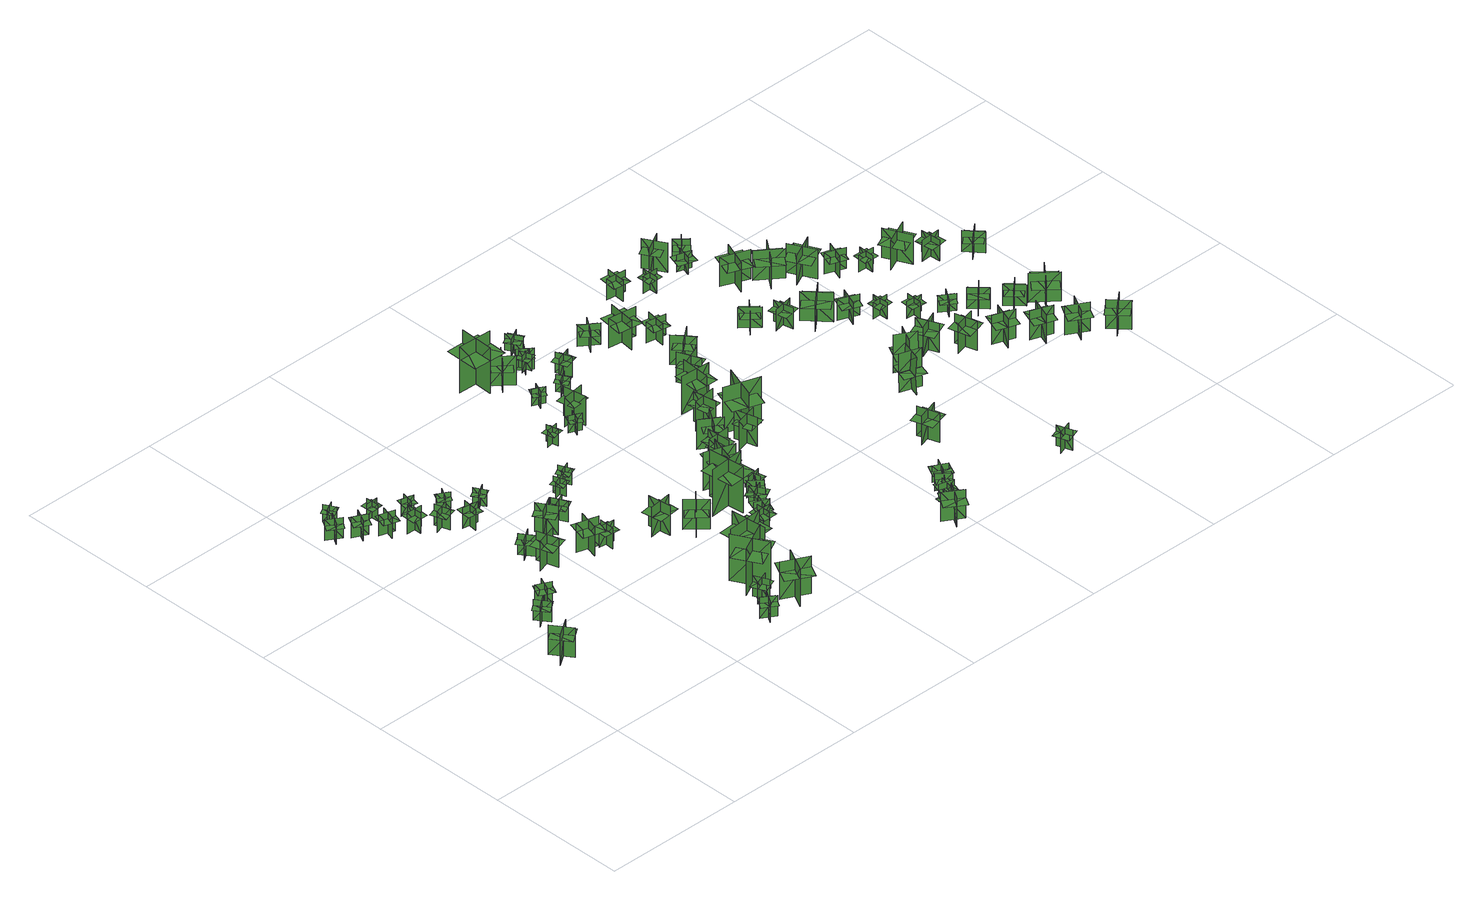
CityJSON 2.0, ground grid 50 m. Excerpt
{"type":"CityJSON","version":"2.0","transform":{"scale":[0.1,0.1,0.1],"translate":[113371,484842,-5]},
"CityObjects":{
"tree1":{"type":"SolitaryVegetationObject","geometry":[{"type":"MultiSurface","lod":"1","boundaries":[[[0,1,2]],[[0,2,3]],[[4,5,6]],[[4,6,7]],[[8,9,10]],[[8,10,11]],[[8,12,13]],[[8,13,9]]]}]},
"tree2":{"type":"SolitaryVegetationObject","geometry":[{"type":"MultiSurface","lod":"1","boundaries":[[[14,15,16]],[[14,16,17]],[[18,19,20]],[[18,20,21]],[[22,23,24]],[[22,24,25]],[[22,25,26]],[[22,26,27]]]}]},
"tree3":{"type":"SolitaryVegetationObject","geometry":[{"type":"MultiSurface","lod":"1","boundaries":[[[28,29,30]],[[28,30,31]],[[32,33,34]],[[32,34,35]],[[36,37,38]],[[36,38,39]],[[36,39,40]],[[36,40,41]]]}]},
"tree4":{"type":"SolitaryVegetationObject","geometry":[{"type":"MultiSurface","lod":"1","boundaries":[[[42,43,44]],[[42,44,45]],[[46,47,48]],[[46,48,49]],[[50,51,52]],[[50,52,53]],[[50,53,54]],[[50,54,55]]]}]},
"tree5":{"type":"SolitaryVegetationObject","geometry":[{"type":"MultiSurface","lod":"1","boundaries":[[[56,57,58]],[[56,58,59]],[[60,61,62]],[[60,62,63]],[[64,65,66]],[[64,66,67]],[[64,67,68]],[[64,68,69]]]}]},
"tree6":{"type":"SolitaryVegetationObject","geometry":[{"type":"MultiSurface","lod":"1","boundaries":[[[70,71,72]],[[70,72,73]],[[74,75,76]],[[74,76,77]],[[78,79,80]],[[78,80,81]],[[78,81,82]],[[78,82,83]]]}]},
"tree7":{"type":"SolitaryVegetationObject","geometry":[{"type":"MultiSurface","lod":"1","boundaries":[[[84,85,86]],[[84,86,87]],[[88,89,90]],[[88,90,91]],[[92,93,94]],[[92,94,95]],[[92,95,96]],[[92,96,97]]]}]},
"tree8":{"type":"SolitaryVegetationObject","geometry":[{"type":"MultiSurface","lod":"1","boundaries":[[[98,99,100]],[[98,100,101]],[[102,103,104]],[[102,104,105]],[[106,107,108]],[[106,108,109]],[[106,109,110]],[[106,110,111]]]}]},
"tree9":{"type":"SolitaryVegetationObject","geometry":[{"type":"MultiSurface","lod":"1","boundaries":[[[112,113,114]],[[112,114,115]],[[116,117,118]],[[116,118,119]],[[120,121,122]],[[120,122,123]],[[120,123,124]],[[120,124,125]]]}]},
"tree10":{"type":"SolitaryVegetationObject","geometry":[{"type":"MultiSurface","lod":"1","boundaries":[[[126,127,128]],[[126,128,129]],[[130,131,132]],[[130,132,133]],[[134,135,136]],[[134,136,137]],[[134,137,138]],[[134,138,139]]]}]},
"tree11":{"type":"SolitaryVegetationObject","geometry":[{"type":"MultiSurface","lod":"1","boundaries":[[[140,141,142]],[[140,142,143]],[[144,145,146]],[[144,146,147]],[[148,149,150]],[[148,150,151]],[[148,151,152]],[[148,152,153]]]}]},
"tree12":{"type":"SolitaryVegetationObject","geometry":[{"type":"MultiSurface","lod":"1","boundaries":[[[154,155,156]],[[154,156,157]],[[158,159,160]],[[158,160,161]],[[162,163,164]],[[162,164,165]],[[162,165,166]],[[162,166,167]]]}]},
"tree13":{"type":"SolitaryVegetationObject","geometry":[{"type":"MultiSurface","lod":"1","boundaries":[[[168,169,170]],[[168,170,171]],[[172,173,174]],[[172,174,175]],[[176,177,178]],[[176,178,179]],[[176,179,180]],[[176,180,181]]]}]},
"tree14":{"type":"SolitaryVegetationObject","geometry":[{"type":"MultiSurface","lod":"1","boundaries":[[[182,183,184]],[[182,184,185]],[[186,187,188]],[[186,188,189]],[[190,191,192]],[[190,192,193]],[[190,193,194]],[[190,194,195]]]}]},
"tree15":{"type":"SolitaryVegetationObject","geometry":[{"type":"MultiSurface","lod":"1","boundaries":[[[196,197,198]],[[196,198,199]],[[200,201,202]],[[200,202,203]],[[204,205,206]],[[204,206,207]],[[204,207,208]],[[204,208,209]]]}]},
"tree16":{"type":"SolitaryVegetationObject","geometry":[{"type":"MultiSurface","lod":"1","boundaries":[[[210,211,212]],[[210,212,213]],[[214,215,216]],[[214,216,217]],[[218,219,220]],[[218,220,221]],[[218,221,222]],[[218,222,223]]]}]},
"tree17":{"type":"SolitaryVegetationObject","geometry":[{"type":"MultiSurface","lod":"1","boundaries":[[[224,225,226]],[[224,226,227]],[[228,229,230]],[[228,230,231]],[[232,233,234]],[[232,234,235]],[[232,235,236]],[[232,236,237]]]}]},
"tree18":{"type":"SolitaryVegetationObject","geometry":[{"type":"MultiSurface","lod":"1","boundaries":[[[238,239,240]],[[238,240,241]],[[242,243,244]],[[242,244,245]],[[246,247,248]],[[246,248,249]],[[246,249,250]],[[246,250,251]]]}]},
"tree19":{"type":"SolitaryVegetationObject","geometry":[{"type":"MultiSurface","lod":"1","boundaries":[[[252,253,254]],[[252,254,255]],[[256,257,258]],[[256,258,259]],[[260,261,262]],[[260,262,263]],[[260,263,264]],[[260,264,265]]]}]},
"tree20":{"type":"SolitaryVegetationObject","geometry":[{"type":"MultiSurface","lod":"1","boundaries":[[[266,267,268]],[[266,268,269]],[[270,271,272]],[[270,272,273]],[[274,275,276]],[[274,276,277]],[[274,277,278]],[[274,278,279]]]}]},
"tree21":{"type":"SolitaryVegetationObject","geometry":[{"type":"MultiSurface","lod":"1","boundaries":[[[280,281,282]],[[280,282,283]],[[284,285,286]],[[284,286,287]],[[288,289,290]],[[288,290,291]],[[288,291,292]],[[288,292,293]]]}]},
"tree22":{"type":"SolitaryVegetationObject","geometry":[{"type":"MultiSurface","lod":"1","boundaries":[[[294,295,296]],[[294,296,297]],[[298,299,300]],[[298,300,301]],[[302,303,304]],[[302,304,305]],[[302,305,306]],[[302,306,307]]]}]},
"tree23":{"type":"SolitaryVegetationObject","geometry":[{"type":"MultiSurface","lod":"1","boundaries":[[[308,309,310]],[[308,310,311]],[[312,313,314]],[[312,314,315]],[[316,317,318]],[[316,318,319]],[[316,320,321]],[[316,321,317]]]}]},
"tree24":{"type":"SolitaryVegetationObject","geometry":[{"type":"MultiSurface","lod":"1","boundaries":[[[322,323,324]],[[322,324,325]],[[326,327,328]],[[326,328,329]],[[330,331,332]],[[330,332,333]],[[330,333,334]],[[330,334,335]]]}]},
"tree25":{"type":"SolitaryVegetationObject","geometry":[{"type":"MultiSurface","lod":"1","boundaries":[[[336,337,338]],[[336,338,339]],[[340,341,342]],[[340,342,343]],[[344,345,346]],[[344,346,347]],[[344,348,349]],[[344,349,345]]]}]},
"tree26":{"type":"SolitaryVegetationObject","geometry":[{"type":"MultiSurface","lod":"1","boundaries":[[[350,351,352]],[[350,352,353]],[[354,355,356]],[[354,356,357]],[[358,359,360]],[[358,360,361]],[[358,361,362]],[[358,362,363]]]}]},
"tree27":{"type":"SolitaryVegetationObject","geometry":[{"type":"MultiSurface","lod":"1","boundaries":[[[364,365,366]],[[364,366,367]],[[368,369,370]],[[368,370,371]],[[372,373,374]],[[372,374,375]],[[372,373,376]],[[372,376,377]]]}]},
"tree28":{"type":"SolitaryVegetationObject","geometry":[{"type":"MultiSurface","lod":"1","boundaries":[[[378,379,380]],[[378,380,381]],[[382,383,384]],[[382,384,385]],[[386,387,388]],[[386,388,389]],[[386,387,390]],[[386,390,391]]]}]},
"tree29":{"type":"SolitaryVegetationObject","geometry":[{"type":"MultiSurface","lod":"1","boundaries":[[[392,393,394]],[[392,394,395]],[[396,397,398]],[[396,398,399]],[[400,401,402]],[[400,402,403]],[[400,403,404]],[[400,404,405]]]}]},
"tree30":{"type":"SolitaryVegetationObject","geometry":[{"type":"MultiSurface","lod":"1","boundaries":[[[406,407,408]],[[406,408,409]],[[410,411,412]],[[410,412,413]],[[414,415,416]],[[414,416,417]],[[414,417,418]],[[414,418,419]]]}]},
"tree31":{"type":"SolitaryVegetationObject","geometry":[{"type":"MultiSurface","lod":"1","boundaries":[[[420,421,422]],[[420,422,423]],[[424,425,426]],[[424,426,427]],[[428,429,430]],[[428,430,431]],[[428,431,432]],[[428,432,433]]]}]},
"tree32":{"type":"SolitaryVegetationObject","geometry":[{"type":"MultiSurface","lod":"1","boundaries":[[[434,435,436]],[[434,436,437]],[[438,439,440]],[[438,440,441]],[[442,443,444]],[[442,444,445]],[[442,445,446]],[[442,446,447]]]}]},
"tree33":{"type":"SolitaryVegetationObject","geometry":[{"type":"MultiSurface","lod":"1","boundaries":[[[448,449,450]],[[448,450,451]],[[452,453,454]],[[452,454,455]],[[456,457,458]],[[456,458,459]],[[456,460,461]],[[456,461,457]]]}]},
"tree34":{"type":"SolitaryVegetationObject","geometry":[{"type":"MultiSurface","lod":"1","boundaries":[[[462,463,464]],[[462,464,465]],[[466,467,468]],[[466,468,469]],[[470,471,472]],[[470,472,473]],[[470,473,474]],[[470,474,475]]]}]},
"tree35":{"type":"SolitaryVegetationObject","geometry":[{"type":"MultiSurface","lod":"1","boundaries":[[[476,477,478]],[[476,478,479]],[[480,481,482]],[[480,482,483]],[[484,485,486]],[[484,486,487]],[[484,487,488]],[[484,488,489]]]}]},
"tree36":{"type":"SolitaryVegetationObject","geometry":[{"type":"MultiSurface","lod":"1","boundaries":[[[490,491,492]],[[490,492,493]],[[494,495,496]],[[494,496,497]],[[498,499,500]],[[498,500,501]],[[498,502,503]],[[498,503,499]]]}]},
"tree37":{"type":"SolitaryVegetationObject","geometry":[{"type":"MultiSurface","lod":"1","boundaries":[[[504,505,506]],[[504,506,507]],[[508,509,510]],[[508,510,511]],[[512,513,514]],[[512,514,515]],[[512,515,516]],[[512,516,517]]]}]},
"tree38":{"type":"SolitaryVegetationObject","geometry":[{"type":"MultiSurface","lod":"1","boundaries":[[[518,519,520]],[[518,520,521]],[[522,523,524]],[[522,524,525]],[[526,527,528]],[[526,528,529]],[[526,529,530]],[[526,530,531]]]}]},
"tree39":{"type":"SolitaryVegetationObject","geometry":[{"type":"MultiSurface","lod":"1","boundaries":[[[532,533,534]],[[532,534,535]],[[536,537,538]],[[536,538,539]],[[540,541,542]],[[540,542,543]],[[540,543,544]],[[540,544,545]]]}]},
"tree40":{"type":"SolitaryVegetationObject","geometry":[{"type":"MultiSurface","lod":"1","boundaries":[[[546,547,548]],[[546,548,549]],[[550,551,552]],[[550,552,553]],[[554,555,556]],[[554,556,557]],[[554,557,558]],[[554,558,559]]]}]},
"tree41":{"type":"SolitaryVegetationObject","geometry":[{"type":"MultiSurface","lod":"1","boundaries":[[[560,561,562]],[[560,562,563]],[[564,565,566]],[[564,566,567]],[[568,569,570]],[[568,570,571]],[[568,571,572]],[[568,572,573]]]}]},
"tree42":{"type":"SolitaryVegetationObject","geometry":[{"type":"MultiSurface","lod":"1","boundaries":[[[574,575,576]],[[574,576,577]],[[578,579,580]],[[578,580,581]],[[582,583,584]],[[582,584,585]],[[582,585,586]],[[582,586,587]]]}]},
"tree43":{"type":"SolitaryVegetationObject","geometry":[{"type":"MultiSurface","lod":"1","boundaries":[[[588,589,590]],[[588,590,591]],[[592,593,594]],[[592,594,595]],[[596,597,598]],[[596,598,599]],[[596,600,601]],[[596,601,597]]]}]},
"tree44":{"type":"SolitaryVegetationObject","geometry":[{"type":"MultiSurface","lod":"1","boundaries":[[[602,603,604]],[[602,604,605]],[[606,607,608]],[[606,608,609]],[[610,611,612]],[[610,612,613]],[[610,613,614]],[[610,614,615]]]}]},
"tree45":{"type":"SolitaryVegetationObject","geometry":[{"type":"MultiSurface","lod":"1","boundaries":[[[616,617,618]],[[616,618,619]],[[620,621,622]],[[620,622,623]],[[624,625,626]],[[624,626,627]],[[624,627,628]],[[624,628,629]]]}]},
"tree46":{"type":"SolitaryVegetationObject","geometry":[{"type":"MultiSurface","lod":"1","boundaries":[[[630,631,632]],[[630,632,633]],[[634,635,636]],[[634,636,637]],[[638,639,640]],[[638,640,641]],[[638,642,643]],[[638,643,639]]]}]},
"tree47":{"type":"SolitaryVegetationObject","geometry":[{"type":"MultiSurface","lod":"1","boundaries":[[[644,645,646]],[[644,646,647]],[[648,649,650]],[[648,650,651]],[[652,653,654]],[[652,654,655]],[[652,655,656]],[[652,656,657]]]}]},
"tree48":{"type":"SolitaryVegetationObject","geometry":[{"type":"MultiSurface","lod":"1","boundaries":[[[658,659,660]],[[658,660,661]],[[662,663,664]],[[662,664,665]],[[666,667,668]],[[666,668,669]],[[666,669,670]],[[666,670,671]]]}]},
"tree49":{"type":"SolitaryVegetationObject","geometry":[{"type":"MultiSurface","lod":"1","boundaries":[[[672,673,674]],[[672,674,675]],[[676,677,678]],[[676,678,679]],[[680,681,682]],[[680,682,683]],[[680,683,684]],[[680,684,685]]]}]},
"tree50":{"type":"SolitaryVegetationObject","geometry":[{"type":"MultiSurface","lod":"1","boundaries":[[[686,687,688]],[[686,688,689]],[[690,691,692]],[[690,692,693]],[[694,695,696]],[[694,696,697]],[[694,697,698]],[[694,698,699]]]}]},
"tree51":{"type":"SolitaryVegetationObject","geometry":[{"type":"MultiSurface","lod":"1","boundaries":[[[700,701,702]],[[700,702,703]],[[704,705,706]],[[704,706,707]],[[708,709,710]],[[708,710,711]],[[708,711,712]],[[708,712,713]]]}]},
"tree52":{"type":"SolitaryVegetationObject","geometry":[{"type":"MultiSurface","lod":"1","boundaries":[[[714,715,716]],[[714,716,717]],[[718,719,720]],[[718,720,721]],[[722,723,724]],[[722,724,725]],[[722,725,726]],[[722,726,727]]]}]},
"tree53":{"type":"SolitaryVegetationObject","geometry":[{"type":"MultiSurface","lod":"1","boundaries":[[[728,729,730]],[[728,730,731]],[[732,733,734]],[[732,734,735]],[[736,737,738]],[[736,738,739]],[[736,740,741]],[[736,741,737]]]}]},
"tree54":{"type":"SolitaryVegetationObject","geometry":[{"type":"MultiSurface","lod":"1","boundaries":[[[742,743,744]],[[742,744,745]],[[746,747,748]],[[746,748,749]],[[750,751,752]],[[750,752,753]],[[750,753,754]],[[750,754,755]]]}]},
"tree55":{"type":"SolitaryVegetationObject","geometry":[{"type":"MultiSurface","lod":"1","boundaries":[[[756,757,758]],[[756,758,759]],[[760,761,762]],[[760,762,763]],[[764,765,766]],[[764,766,767]],[[764,767,768]],[[764,768,769]]]}]},
"tree56":{"type":"SolitaryVegetationObject","geometry":[{"type":"MultiSurface","lod":"1","boundaries":[[[770,771,772]],[[770,772,773]],[[774,775,776]],[[774,776,777]],[[778,779,780]],[[778,780,781]],[[778,781,782]],[[778,782,783]]]}]},
"tree57":{"type":"SolitaryVegetationObject","geometry":[{"type":"MultiSurface","lod":"1","boundaries":[[[784,785,786]],[[784,786,787]],[[788,789,790]],[[788,790,791]],[[792,793,794]],[[792,794,795]],[[792,795,796]],[[792,796,797]]]}]},
"tree58":{"type":"SolitaryVegetationObject","geometry":[{"type":"MultiSurface","lod":"1","boundaries":[[[798,799,800]],[[798,800,801]],[[802,803,804]],[[802,804,805]],[[806,807,808]],[[806,808,809]],[[806,809,810]],[[806,810,811]]]}]},
"tree59":{"type":"SolitaryVegetationObject","geometry":[{"type":"MultiSurface","lod":"1","boundaries":[[[812,813,814]],[[812,814,815]],[[816,817,818]],[[816,818,819]],[[820,821,822]],[[820,822,823]],[[820,824,825]],[[820,825,821]]]}]},
"tree60":{"type":"SolitaryVegetationObject","geometry":[{"type":"MultiSurface","lod":"1","boundaries":[[[826,827,828]],[[826,828,829]],[[830,831,832]],[[830,832,833]],[[834,835,836]],[[834,836,837]],[[834,837,838]],[[834,838,839]]]}]},
"tree61":{"type":"SolitaryVegetationObject","geometry":[{"type":"MultiSurface","lod":"1","boundaries":[[[840,841,842]],[[840,842,843]],[[844,845,846]],[[844,846,847]],[[848,849,850]],[[848,850,851]],[[848,852,853]],[[848,853,849]]]}]},
"tree62":{"type":"SolitaryVegetationObject","geometry":[{"type":"MultiSurface","lod":"1","boundaries":[[[854,855,856]],[[854,856,857]],[[858,859,860]],[[858,860,861]],[[862,863,864]],[[862,864,865]],[[862,865,866]],[[862,866,867]]]}]},
"tree63":{"type":"SolitaryVegetationObject","geometry":[{"type":"MultiSurface","lod":"1","boundaries":[[[868,869,870]],[[868,870,871]],[[872,873,874]],[[872,874,875]],[[876,877,878]],[[876,878,879]],[[876,880,881]],[[876,881,877]]]}]},
"tree64":{"type":"SolitaryVegetationObject","geometry":[{"type":"MultiSurface","lod":"1","boundaries":[[[882,883,884]],[[882,884,885]],[[886,887,888]],[[886,888,889]],[[890,891,892]],[[890,892,893]],[[890,893,894]],[[890,894,895]]]}]},
"tree65":{"type":"SolitaryVegetationObject","geometry":[{"type":"MultiSurface","lod":"1","boundaries":[[[896,897,898]],[[896,898,899]],[[900,901,902]],[[900,902,903]],[[904,905,906]],[[904,906,907]],[[904,907,908]],[[904,908,909]]]}]},
"tree66":{"type":"SolitaryVegetationObject","geometry":[{"type":"MultiSurface","lod":"1","boundaries":[[[910,911,912]],[[910,912,913]],[[914,915,916]],[[914,916,917]],[[918,919,920]],[[918,920,921]],[[918,921,922]],[[918,922,923]]]}]},
"tree67":{"type":"SolitaryVegetationObject","geometry":[{"type":"MultiSurface","lod":"1","boundaries":[[[924,925,926]],[[924,926,927]],[[928,929,930]],[[928,930,931]],[[932,933,934]],[[932,934,935]],[[932,935,936]],[[932,936,937]]]}]},
"tree68":{"type":"SolitaryVegetationObject","geometry":[{"type":"MultiSurface","lod":"1","boundaries":[[[938,939,940]],[[938,940,941]],[[942,943,944]],[[942,944,945]],[[946,947,948]],[[946,948,949]],[[946,949,950]],[[946,950,951]]]}]},
"tree69":{"type":"SolitaryVegetationObject","geometry":[{"type":"MultiSurface","lod":"1","boundaries":[[[952,953,954]],[[952,954,955]],[[956,957,958]],[[956,958,959]],[[960,961,957]],[[960,957,956]],[[962,963,953]],[[962,953,952]],[[952,953,964]],[[952,964,965]],[[952,966,967]],[[952,967,953]]]}]},
"tree70":{"type":"SolitaryVegetationObject","geometry":[{"type":"MultiSurface","lod":"1","boundaries":[[[968,969,970]],[[968,970,971]],[[972,973,974]],[[972,974,975]],[[976,977,978]],[[976,978,979]],[[976,979,980]],[[976,980,981]]]}]},
"tree71":{"type":"SolitaryVegetationObject","geometry":[{"type":"MultiSurface","lod":"1","boundaries":[[[982,983,984]],[[982,984,985]],[[986,987,988]],[[986,988,989]],[[990,991,992]],[[990,992,993]],[[990,993,994]],[[990,994,995]]]}]},
"tree72":{"type":"SolitaryVegetationObject","geometry":[{"type":"MultiSurface","lod":"1","boundaries":[[[996,997,998]],[[996,998,999]],[[1000,1001,1002]],[[1000,1002,1003]],[[1004,1005,1001]],[[1004,1001,1000]],[[1006,1007,997]],[[1006,997,996]],[[996,997,1008]],[[996,1008,1009]],[[996,1010,1011]],[[996,1011,997]]]}]},
"tree73":{"type":"SolitaryVegetationObject","geometry":[{"type":"MultiSurface","lod":"1","boundaries":[[[1012,1013,1014]],[[1012,1014,1015]],[[1016,1017,1018]],[[1016,1018,1019]],[[1020,1021,1022]],[[1020,1022,1023]],[[1020,1023,1024]],[[1020,1024,1025]]]}]},
"tree74":{"type":"SolitaryVegetationObject","geometry":[{"type":"MultiSurface","lod":"1","boundaries":[[[1026,1027,1028]],[[1026,1028,1029]],[[1030,1031,1032]],[[1030,1032,1033]],[[1034,1035,1036]],[[1034,1036,1037]],[[1034,1038,1039]],[[1034,1039,1035]]]}]},
"tree75":{"type":"SolitaryVegetationObject","geometry":[{"type":"MultiSurface","lod":"1","boundaries":[[[1040,1041,1042]],[[1040,1042,1043]],[[1044,1045,1046]],[[1044,1046,1047]],[[1048,1049,1050]],[[1048,1050,1051]],[[1048,1051,1052]],[[1048,1052,1053]]]}]},
"tree76":{"type":"SolitaryVegetationObject","geometry":[{"type":"MultiSurface","lod":"1","boundaries":[[[1054,1055,1056]],[[1054,1056,1057]],[[1058,1059,1060]],[[1058,1060,1061]],[[1062,1063,1064]],[[1062,1064,1065]],[[1062,1065,1066]],[[1062,1066,1067]]]}]},
"tree77":{"type":"SolitaryVegetationObject","geometry":[{"type":"MultiSurface","lod":"1","boundaries":[[[1068,1069,1070]],[[1068,1070,1071]],[[1072,1073,1074]],[[1072,1074,1075]],[[1076,1077,1078]],[[1076,1078,1079]],[[1076,1079,1080]],[[1076,1080,1081]]]}]},
"tree78":{"type":"SolitaryVegetationObject","geometry":[{"type":"MultiSurface","lod":"1","boundaries":[[[1082,1083,1084]],[[1082,1084,1085]],[[1086,1087,1088]],[[1086,1088,1089]],[[1090,1091,1092]],[[1090,1092,1093]],[[1090,1093,1094]],[[1090,1094,1095]]]}]},
"tree79":{"type":"SolitaryVegetationObject","geometry":[{"type":"MultiSurface","lod":"1","boundaries":[[[1096,1097,1098]],[[1096,1098,1099]],[[1100,1101,1102]],[[1100,1102,1103]],[[1104,1105,1106]],[[1104,1106,1107]],[[1104,1107,1108]],[[1104,1108,1109]]]}]},
"tree80":{"type":"SolitaryVegetationObject","geometry":[{"type":"MultiSurface","lod":"1","boundaries":[[[1110,1111,1112]],[[1110,1112,1113]],[[1114,1115,1116]],[[1114,1116,1117]],[[1118,1119,1120]],[[1118,1120,1121]],[[1118,1121,1122]],[[1118,1122,1123]]]}]},
"tree81":{"type":"SolitaryVegetationObject","geometry":[{"type":"MultiSurface","lod":"1","boundaries":[[[1124,1125,1126]],[[1124,1126,1127]],[[1128,1129,1130]],[[1128,1130,1131]],[[1132,1133,1134]],[[1132,1134,1135]],[[1132,1135,1136]],[[1132,1136,1137]]]}]},
"tree82":{"type":"SolitaryVegetationObject","geometry":[{"type":"MultiSurface","lod":"1","boundaries":[[[1138,1139,1140]],[[1138,1140,1141]],[[1142,1143,1144]],[[1142,1144,1145]],[[1146,1147,1148]],[[1146,1148,1149]],[[1146,1149,1150]],[[1146,1150,1151]]]}]},
"tree83":{"type":"SolitaryVegetationObject","geometry":[{"type":"MultiSurface","lod":"1","boundaries":[[[1152,1153,1154]],[[1152,1154,1155]],[[1156,1157,1158]],[[1156,1158,1159]],[[1160,1161,1162]],[[1160,1162,1163]],[[1160,1163,1164]],[[1160,1164,1165]]]}]},
"tree84":{"type":"SolitaryVegetationObject","geometry":[{"type":"MultiSurface","lod":"1","boundaries":[[[1166,1167,1168]],[[1166,1168,1169]],[[1170,1171,1172]],[[1170,1172,1173]],[[1174,1175,1176]],[[1174,1176,1177]],[[1174,1177,1178]],[[1174,1178,1179]]]}]},
"tree85":{"type":"SolitaryVegetationObject","geometry":[{"type":"MultiSurface","lod":"1","boundaries":[[[1180,1181,1182]],[[1180,1182,1183]],[[1184,1185,1186]],[[1184,1186,1187]],[[1188,1189,1190]],[[1188,1190,1191]],[[1188,1191,1192]],[[1188,1192,1193]]]}]},
"tree86":{"type":"SolitaryVegetationObject","geometry":[{"type":"MultiSurface","lod":"1","boundaries":[[[1194,1195,1196]],[[1194,1196,1197]],[[1198,1199,1200]],[[1198,1200,1201]],[[1202,1203,1204]],[[1202,1204,1205]],[[1202,1205,1206]],[[1202,1206,1207]]]}]},
"tree87":{"type":"SolitaryVegetationObject","geometry":[{"type":"MultiSurface","lod":"1","boundaries":[[[1208,1209,1210]],[[1208,1210,1211]],[[1212,1213,1214]],[[1212,1214,1215]],[[1216,1217,1218]],[[1216,1218,1219]],[[1216,1219,1220]],[[1216,1220,1221]]]}]},
"tree88":{"type":"SolitaryVegetationObject","geometry":[{"type":"MultiSurface","lod":"1","boundaries":[[[1222,1223,1224]],[[1222,1224,1225]],[[1226,1227,1228]],[[1226,1228,1229]],[[1230,1231,1232]],[[1230,1232,1233]],[[1230,1233,1234]],[[1230,1234,1235]]]}]},
"tree89":{"type":"SolitaryVegetationObject","geometry":[{"type":"MultiSurface","lod":"1","boundaries":[[[1236,1237,1238]],[[1236,1238,1239]],[[1240,1241,1242]],[[1240,1242,1243]],[[1244,1245,1246]],[[1244,1246,1247]],[[1244,1247,1248]],[[1244,1248,1249]]]}]},
"tree90":{"type":"SolitaryVegetationObject","geometry":[{"type":"MultiSurface","lod":"1","boundaries":[[[1250,1251,1252]],[[1250,1252,1253]],[[1254,1255,1256]],[[1254,1256,1257]],[[1258,1259,1260]],[[1258,1260,1261]],[[1258,1261,1262]],[[1258,1262,1263]]]}]},
"tree91":{"type":"SolitaryVegetationObject","geometry":[{"type":"MultiSurface","lod":"1","boundaries":[[[1264,1265,1266]],[[1264,1266,1267]],[[1268,1269,1270]],[[1268,1270,1271]],[[1272,1273,1274]],[[1272,1274,1275]],[[1272,1275,1276]],[[1272,1276,1277]]]}]},
"tree92":{"type":"SolitaryVegetationObject","geometry":[{"type":"MultiSurface","lod":"1","boundaries":[[[1278,1279,1280]],[[1278,1280,1281]],[[1282,1283,1284]],[[1282,1284,1285]],[[1286,1287,1288]],[[1286,1288,1289]],[[1286,1289,1290]],[[1286,1290,1291]]]}]},
"tree93":{"type":"SolitaryVegetationObject","geometry":[{"type":"MultiSurface","lod":"1","boundaries":[[[1292,1293,1294]],[[1292,1294,1295]],[[1296,1297,1298]],[[1296,1298,1299]],[[1300,1301,1302]],[[1300,1302,1303]],[[1300,1303,1304]],[[1300,1304,1305]]]}]},
"tree94":{"type":"SolitaryVegetationObject","geometry":[{"type":"MultiSurface","lod":"1","boundaries":[[[1306,1307,1308]],[[1306,1308,1309]],[[1310,1311,1312]],[[1310,1312,1313]],[[1314,1315,1316]],[[1314,1316,1317]],[[1314,1317,1318]],[[1314,1318,1319]]]}]},
"tree95":{"type":"SolitaryVegetationObject","geometry":[{"type":"MultiSurface","lod":"1","boundaries":[[[1320,1321,1322]],[[1320,1322,1323]],[[1324,1325,1326]],[[1324,1326,1327]],[[1328,1329,1330]],[[1328,1330,1331]],[[1328,1331,1332]],[[1328,1332,1333]]]}]},
"tree96":{"type":"SolitaryVegetationObject","geometry":[{"type":"MultiSurface","lod":"1","boundaries":[[[1334,1335,1336]],[[1334,1336,1337]],[[1338,1339,1340]],[[1338,1340,1341]],[[1342,1343,1344]],[[1342,1344,1345]],[[1342,1345,1346]],[[1342,1346,1347]]]}]},
"tree97":{"type":"SolitaryVegetationObject","geometry":[{"type":"MultiSurface","lod":"1","boundaries":[[[1348,1349,1350]],[[1348,1350,1351]],[[1352,1353,1354]],[[1352,1354,1355]],[[1356,1357,1358]],[[1356,1358,1359]],[[1356,1359,1360]],[[1356,1360,1361]]]}]},
"tree98":{"type":"SolitaryVegetationObject","geometry":[{"type":"MultiSurface","lod":"1","boundaries":[[[1362,1363,1364]],[[1362,1364,1365]],[[1366,1367,1368]],[[1366,1368,1369]],[[1370,1371,1372]],[[1370,1372,1373]],[[1370,1373,1374]],[[1370,1374,1375]]]}]}
},
"vertices":[
[120,418,11],[168,351,11],[168,351,121],[120,418,121],[109,354,11],[177,402,11],[177,402,121],[109,354,121],[124,412,93],[168,351,93],[194,370,93],[150,431,93],[97,393,93],[141,332,93],
[231,552,27],[186,519,27],[186,519,103],[231,552,103],[195,558,27],[227,513,27],[227,513,103],[195,558,103],[195,558,82],[172,541,82],[205,497,82],[227,513,82],[250,529,82],[217,574,82],
[33,1234,34],[62,1281,34],[62,1281,111],[33,1234,111],[69,1242,34],[22,1271,34],[22,1271,111],[69,1242,111],[69,1242,89],[84,1266,89],[37,1295,89],[22,1271,89],[7,1248,89],[54,1219,89],
[307,591,17],[257,616,17],[257,616,94],[307,591,94],[295,626,17],[271,577,17],[271,577,94],[295,626,94],[295,626,73],[270,638,73],[246,589,73],[271,577,73],[296,564,73],[320,614,73],
[100,1188,36],[125,1237,36],[125,1237,113],[100,1188,113],[135,1199,36],[86,1224,36],[86,1224,113],[135,1199,113],[135,1199,92],[148,1224,92],[99,1249,92],[86,1224,92],[73,1200,92],[122,1174,92],
[114,1338,33],[75,1316,33],[75,1316,95],[114,1338,95],[86,1346,33],[107,1307,33],[107,1307,95],[86,1346,95],[86,1346,78],[66,1335,78],[87,1297,78],[107,1307,78],[126,1318,78],[105,1357,78],
[203,1157,37],[150,1173,37],[150,1173,114],[203,1157,114],[186,1189,37],[170,1136,37],[170,1136,114],[186,1189,114],[186,1189,92],[160,1197,92],[143,1145,92],[170,1136,92],[196,1128,92],[213,1181,92],
[201,1277,33],[204,1233,33],[204,1233,95],[201,1277,95],[181,1255,33],[225,1258,33],[225,1258,95],[181,1255,95],[181,1255,78],[183,1233,78],[227,1236,78],[225,1258,78],[224,1280,78],[180,1277,78],
[248,1094,37],[249,1149,37],[249,1149,114],[248,1094,114],[274,1119,37],[219,1121,37],[219,1121,114],[274,1119,114],[274,1119,92],[275,1147,92],[219,1148,92],[219,1121,92],[218,1093,92],[274,1092,92],
[340,1080,37],[287,1063,37],[287,1063,114],[340,1080,114],[307,1097,37],[324,1045,37],[324,1045,114],[307,1097,114],[307,1097,92],[281,1088,92],[298,1036,92],[324,1045,92],[351,1053,92],[333,1106,92],
[392,827,27],[424,782,27],[424,782,104],[392,827,104],[385,791,27],[430,823,27],[430,823,104],[385,791,104],[385,791,83],[402,768,83],[447,800,83],[430,823,83],[414,845,83],[369,813,83],
[296,1215,33],[286,1173,33],[286,1173,95],[296,1215,95],[271,1200,33],[314,1190,33],[314,1190,95],[271,1200,95],[271,1200,78],[266,1179,78],[308,1168,78],[314,1190,78],[319,1211,78],[276,1222,78],
[467,754,16],[393,731,16],[393,731,124],[467,754,124],[421,778,16],[444,704,16],[444,704,124],[421,778,124],[421,778,93],[384,767,93],[407,693,93],[444,704,93],[481,715,93],[458,789,93],
[389,1050,33],[381,995,33],[381,995,110],[389,1050,110],[359,1028,33],[414,1020,33],[414,1020,110],[359,1028,110],[359,1028,88],[356,1000,88],[410,993,88],[414,1020,88],[418,1048,88],[363,1055,88],
[375,1118,33],[397,1157,33],[397,1157,95],[375,1118,95],[404,1126,33],[365,1148,33],[365,1148,95],[404,1126,95],[404,1126,78],[415,1145,78],[377,1167,78],[365,1148,78],[354,1129,78],[393,1107,78],
[693,101,18],[739,71,18],[739,71,95],[693,101,95],[701,65,18],[730,112,18],[730,112,95],[701,65,95],[701,65,74],[724,50,74],[753,97,74],[730,112,74],[707,126,74],[677,80,74],
[491,819,32],[552,857,32],[552,857,140],[491,819,140],[542,807,32],[504,868,32],[504,868,140],[542,807,140],[542,807,112],[571,825,112],[533,886,112],[504,868,112],[475,850,112],[512,789,112],
[608,702,15],[534,723,15],[534,723,123],[608,702,123],[583,747,15],[562,672,15],[562,672,123],[583,747,123],[583,747,93],[546,757,93],[525,683,93],[562,672,93],[600,662,93],[621,736,93],
[460,1064,33],[498,1087,33],[498,1087,95],[460,1064,95],[488,1057,33],[466,1095,33],[466,1095,95],[488,1057,95],[488,1057,78],[507,1068,78],[485,1106,78],[466,1095,78],[447,1084,78],[469,1046,78],
[779,146,16],[758,197,16],[758,197,93],[779,146,93],[793,180,16],[742,159,16],[742,159,93],[793,180,93],[793,180,71],[783,205,71],[732,184,71],[742,159,71],[753,133,71],[804,154,71],
[631,717,13],[627,662,13],[627,662,90],[631,717,90],[603,694,13],[658,689,13],[658,689,90],[603,694,90],[603,694,68],[601,666,68],[656,661,68],[658,689,68],[661,717,68],[605,721,68],
[619,872,31],[570,847,31],[570,847,108],[619,872,108],[585,884,31],[609,834,31],[609,834,108],[585,884,108],[585,884,87],[560,872,87],[585,822,87],[609,834,87],[634,847,87],[609,896,87],
[867,278,10],[752,219,10],[752,219,182],[867,278,182],[769,309,10],[829,193,10],[829,193,182],[769,309,182],[858,273,138],[752,219,138],[776,173,138],[881,228,138],[834,319,138],[728,264,138],
[870,153,13],[825,64,13],[825,64,152],[870,153,152],[807,133,13],[896,88,13],[896,88,152],[807,133,152],[807,133,113],[784,89,113],[873,43,113],[896,88,113],[918,132,113],[830,177,113],
[785,320,13],[915,330,13],[915,330,185],[785,320,185],[864,254,13],[854,383,13],[854,383,185],[864,254,185],[796,321,141],[915,330,141],[911,381,141],[792,372,141],[800,270,141],[919,279,141],
[704,954,34],[662,941,34],[662,941,95],[704,954,95],[678,968,34],[692,926,34],[692,926,95],[678,968,95],[678,968,78],[657,961,78],[671,919,78],[692,926,78],[713,933,78],[699,975,78],
[745,616,21],[827,627,21],[827,627,131],[745,616,131],[790,582,21],[779,664,21],[779,664,131],[790,582,131],[746,613,94],[827,624,94],[822,665,94],[740,654,94],[832,591,94],[750,580,94],
[890,577,25],[834,517,25],[834,517,135],[890,577,135],[834,575,25],[894,519,25],[894,519,135],[834,575,135],[888,579,98],[832,519,98],[862,491,98],[918,551,98],[808,541,98],[863,601,98],
[753,986,34],[713,968,34],[713,968,96],[753,986,96],[726,997,34],[744,956,34],[744,956,96],[726,997,96],[726,997,79],[706,988,79],[723,947,79],[744,956,79],[764,965,79],[746,1005,79],
[1002,430,19],[1002,430,81],[1056,430,81],[1056,430,19],[1028,455,19],[1028,455,81],[1028,403,81],[1028,403,19],[1028,463,61],[1002,463,61],[1002,399,61],[1028,399,61],[1055,399,61],[1055,463,61],
[1025,468,20],[1025,468,82],[1074,448,82],[1074,448,20],[1058,482,20],[1058,482,82],[1039,434,82],[1039,434,20],[1061,489,62],[1036,499,62],[1013,440,62],[1037,430,62],[1062,420,62],[1086,479,62],
[867,1150,36],[823,1141,36],[823,1141,97],[867,1150,97],[842,1166,36],[851,1123,36],[851,1123,97],[842,1166,97],[842,1166,80],[820,1162,80],[829,1119,80],[851,1123,80],[872,1127,80],[864,1171,80],
[1017,647,16],[1029,517,16],[1029,517,188],[1017,647,188],[952,567,16],[1081,579,16],[1081,579,188],[952,567,188],[1018,636,144],[1029,517,144],[1080,522,144],[1069,640,144],[967,631,144],[978,512,144],
[1111,529,19],[1111,529,81],[1064,504,81],[1064,504,19],[1100,495,19],[1100,495,81],[1076,540,81],[1076,540,19],[1104,488,61],[1128,501,61],[1097,557,61],[1073,544,61],[1050,531,61],[1081,475,61],
[1128,527,20],[1128,527,82],[1086,560,82],[1086,560,20],[1092,523,20],[1092,523,82],[1124,564,82],[1124,564,20],[1087,517,62],[1108,501,62],[1148,551,62],[1127,568,62],[1105,584,62],[1066,534,62],
[1024,681,15],[1125,647,15],[1125,647,156],[1024,681,156],[1062,606,15],[1096,707,15],[1096,707,156],[1062,606,156],[1033,678,120],[1125,647,120],[1138,687,120],[1046,718,120],[1019,638,120],[1112,607,120],
[928,1160,26],[968,1141,26],[968,1141,88],[928,1160,88],[938,1133,26],[957,1172,26],[957,1172,88],[938,1133,88],[938,1133,71],[957,1123,71],[977,1163,71],[957,1172,71],[937,1182,71],[918,1142,71],
[1133,549,21],[1133,549,83],[1121,601,83],[1121,601,21],[1102,568,21],[1102,568,83],[1153,580,83],[1153,580,21],[1095,567,63],[1101,540,63],[1163,555,63],[1157,581,63],[1151,607,63],[1089,593,63],
[1026,1205,21],[945,1193,21],[945,1193,129],[1026,1205,129],[984,1236,21],[984,1236,129],[995,1155,129],[995,1155,21],[984,1236,95],[950,1231,95],[960,1167,95],[993,1171,95],[1027,1176,95],[1018,1241,95],
[1159,703,20],[1159,703,82],[1109,722,82],[1109,722,20],[1126,689,20],[1126,689,82],[1144,737,82],[1144,737,20],[1123,681,62],[1148,672,62],[1171,732,62],[1146,741,62],[1120,751,62],[1098,691,62],
[936,1325,35],[976,1305,35],[976,1305,96],[936,1325,96],[946,1297,35],[965,1337,35],[965,1337,96],[946,1297,96],[946,1297,79],[965,1287,79],[985,1327,79],[965,1337,79],[946,1347,79],[926,1307,79],
[954,1522,30],[833,1526,30],[833,1526,199],[954,1522,199],[899,1582,30],[896,1460,30],[896,1460,199],[899,1582,199],[899,1582,151],[838,1583,151],[835,1462,151],[896,1460,151],[956,1458,151],[960,1580,151],
[1149,700,18],[1144,783,18],[1144,783,127],[1149,700,127],[1192,749,18],[1110,745,18],[1110,745,127],[1192,749,127],[1149,707,99],[1144,783,99],[1112,781,99],[1116,705,99],[1181,709,99],[1177,785,99],
[914,1484,36],[976,1431,36],[976,1431,144],[914,1484,144],[919,1432,36],[919,1432,144],[972,1494,144],[972,1494,36],[919,1432,110],[944,1410,110],[987,1459,110],[961,1481,110],[935,1504,110],[893,1454,110],
[1191,754,20],[1191,754,82],[1167,802,82],[1167,802,20],[1157,766,20],[1157,766,82],[1203,789,82],[1203,789,20],[1150,763,62],[1162,739,62],[1219,767,62],[1208,791,62],[1196,815,62],[1138,787,62],
[1218,856,16],[1172,786,16],[1172,786,125],[1218,856,125],[1154,842,16],[1223,797,16],[1223,797,125],[1154,842,125],[1214,850,97],[1172,786,97],[1200,768,97],[1241,832,97],[1186,868,97],[1145,804,97],
[1051,1339,22],[1074,1301,22],[1074,1301,84],[1051,1339,84],[1044,1310,22],[1081,1334,22],[1081,1334,84],[1044,1310,84],[1044,1310,67],[1056,1291,67],[1093,1315,67],[1081,1334,67],[1070,1352,67],[1032,1329,67],
[1012,1442,56],[1053,1456,56],[1053,1456,117],[1012,1442,117],[1038,1429,56],[1024,1471,56],[1024,1471,117],[1038,1429,117],[1038,1429,100],[1059,1436,100],[1045,1478,100],[1024,1471,100],[1003,1464,100],[1017,1422,100],
[1439,24,14],[1480,90,14],[1480,90,121],[1439,24,121],[1489,36,14],[1424,77,14],[1424,77,121],[1489,36,121],[1489,36,91],[1510,69,91],[1444,110,91],[1424,77,91],[1403,44,91],[1469,3,91],
[1290,723,19],[1269,801,19],[1269,801,127],[1290,723,127],[1316,768,19],[1316,768,127],[1237,747,127],[1237,747,19],[1316,768,93],[1307,801,93],[1245,784,93],[1253,751,93],[1262,719,93],[1325,735,93],
[1483,122,15],[1483,122,77],[1477,69,77],[1477,69,15],[1505,93,15],[1505,93,77],[1453,99,77],[1453,99,15],[1513,92,57],[1516,119,57],[1452,126,57],[1449,99,57],[1446,73,57],[1510,66,57],
[1047,1507,13],[1092,1474,13],[1092,1474,90],[1047,1507,90],[1053,1470,13],[1086,1515,13],[1086,1515,90],[1053,1470,90],[1053,1470,69],[1075,1454,69],[1108,1499,69],[1086,1515,69],[1063,1531,69],[1031,1487,69],
[1258,869,16],[1246,951,16],[1246,951,125],[1258,869,125],[1297,922,16],[1215,910,16],[1215,910,125],[1297,922,125],[1257,876,97],[1246,951,97],[1214,946,97],[1225,871,97],[1289,881,97],[1278,956,97],
[1121,1413,16],[1139,1360,16],[1139,1360,93],[1121,1413,93],[1105,1380,16],[1157,1398,16],[1157,1398,93],[1105,1380,93],[1105,1380,72],[1113,1354,72],[1166,1371,72],[1157,1398,72],[1148,1424,72],[1096,1406,72],
[1489,152,15],[1489,152,77],[1540,138,77],[1540,138,15],[1521,169,15],[1521,169,77],[1507,120,77],[1507,120,15],[1523,177,57],[1497,184,57],[1480,123,57],[1505,115,57],[1531,108,57],[1549,170,57],
[1265,846,15],[1386,804,15],[1386,804,186],[1265,846,186],[1301,772,15],[1301,772,186],[1344,893,186],[1344,893,15],[1301,772,132],[1351,755,132],[1385,851,132],[1335,869,132],[1285,887,132],[1251,790,132],
[1072,1551,26],[1121,1580,26],[1121,1580,88],[1072,1551,88],[1112,1541,26],[1083,1590,26],[1083,1590,88],[1112,1541,88],[1110,1543,71],[1132,1555,71],[1106,1601,71],[1084,1588,71],[1062,1576,71],[1089,1530,71],
[1517,197,16],[1517,197,78],[1560,164,78],[1560,164,16],[1553,201,16],[1553,201,78],[1522,160,78],[1522,160,16],[1558,207,58],[1537,223,58],[1498,172,58],[1519,156,58],[1540,140,58],[1579,191,58],
[1309,1058,14],[1302,951,14],[1302,951,155],[1309,1058,155],[1246,1002,14],[1352,995,14],[1352,995,155],[1246,1002,155],[1309,1048,118],[1302,951,118],[1344,949,118],[1350,1046,118],[1267,1051,118],[1260,954,118],
[1577,244,15],[1577,244,77],[1552,197,77],[1552,197,15],[1587,210,15],[1587,210,77],[1541,233,77],[1541,233,15],[1594,206,56],[1606,230,56],[1549,259,56],[1537,235,56],[1525,212,56],[1582,182,56],
[1405,1100,19],[1328,1069,19],[1328,1069,129],[1405,1100,129],[1344,1125,19],[1376,1049,19],[1376,1049,129],[1344,1125,129],[1398,1098,100],[1328,1069,100],[1341,1039,100],[1411,1067,100],[1386,1128,100],[1316,1099,100],
[1312,1415,22],[1254,1456,22],[1254,1456,100],[1312,1415,100],[1303,1465,22],[1262,1407,22],[1262,1407,100],[1303,1465,100],[1301,1463,78],[1276,1481,78],[1238,1427,78],[1263,1409,78],[1289,1391,78],[1327,1445,78],
[1454,1193,21],[1389,1142,21],[1389,1142,131],[1454,1193,131],[1389,1200,21],[1440,1135,21],[1440,1135,131],[1389,1200,131],[1448,1189,103],[1389,1142,103],[1409,1116,103],[1468,1163,103],[1428,1214,103],[1368,1168,103],
[1419,1376,18],[1320,1390,18],[1320,1390,127],[1419,1376,127],[1375,1433,18],[1362,1333,18],[1362,1333,127],[1375,1433,127],[1375,1429,97],[1331,1435,97],[1319,1343,97],[1362,1337,97],[1406,1332,97],[1418,1423,97],
[1674,435,15],[1697,361,15],[1697,361,123],[1674,435,123],[1650,390,15],[1724,412,15],[1724,412,123],[1650,390,123],[1650,390,93],[1661,353,93],[1735,375,93],[1724,412,93],[1713,450,93],[1639,427,93],
[1489,1318,16],[1419,1330,16],[1419,1330,94],[1489,1318,94],[1459,1360,16],[1447,1289,16],[1447,1289,94],[1459,1360,94],[1459,1357,72],[1428,1362,72],[1417,1297,72],[1448,1292,72],[1479,1287,72],[1490,1352,72],
[1941,43,28],[1923,95,28],[1923,95,105],[1941,43,105],[1957,76,28],[1905,58,28],[1905,58,105],[1957,76,105],[1957,76,83],[1948,102,83],[1896,84,83],[1905,58,83],[1915,32,83],[1967,50,83],
[1562,1566,10],[1491,1574,10],[1491,1574,88],[1562,1566,88],[1529,1605,10],[1522,1534,10],[1522,1534,88],[1529,1605,88],[1529,1603,67],[1498,1606,67],[1491,1541,67],[1522,1537,67],[1553,1534,67],[1560,1599,67],
[1785,626,88],[1857,602,88],[1870,639,88],[1798,664,88],[1832,651,88],[1807,578,88],[1812,577,158],[1836,649,158],[1836,649,18],[1812,577,18],[1784,623,18],[1856,599,18],[1857,602,158],[1785,626,158],[1773,590,88],[1845,565,88],
[1718,1142,19],[1664,1190,19],[1664,1190,96],[1718,1142,96],[1714,1193,19],[1666,1140,19],[1666,1140,96],[1714,1193,96],[1712,1191,75],[1689,1212,75],[1645,1163,75],[1668,1142,75],[1692,1121,75],[1736,1170,75],
[1610,1482,21],[1611,1539,21],[1611,1539,83],[1610,1482,83],[1639,1511,21],[1582,1511,21],[1582,1511,83],[1639,1511,83],[1637,1511,66],[1637,1536,66],[1585,1536,66],[1584,1511,66],[1584,1486,66],[1637,1486,66],
[1856,654,86],[1892,721,86],[1857,740,86],[1821,673,86],[1839,705,86],[1907,668,86],[1909,672,156],[1842,709,156],[1842,709,16],[1909,672,16],[1858,653,16],[1895,720,16],[1892,721,156],[1856,654,156],[1890,636,86],[1926,703,86],
[1739,1103,16],[1810,1117,16],[1810,1117,94],[1739,1103,94],[1782,1075,16],[1769,1145,16],[1769,1145,94],[1782,1075,94],[1781,1078,72],[1812,1084,72],[1800,1148,72],[1769,1143,72],[1738,1137,72],[1751,1072,72],
[1648,1553,18],[1720,1594,18],[1720,1594,128],[1648,1553,128],[1711,1537,18],[1670,1608,18],[1670,1608,128],[1711,1537,128],[1654,1557,99],[1720,1594,99],[1704,1623,99],[1638,1585,99],[1671,1528,99],[1736,1566,99],
[1821,1020,16],[1896,1086,16],[1896,1086,124],[1821,1020,124],[1893,1016,16],[1826,1091,16],[1826,1091,124],[1893,1016,124],[1890,1019,94],[1923,1048,94],[1862,1117,94],[1829,1088,94],[1796,1059,94],[1857,990,94],
[1954,694,27],[2025,725,27],[2025,725,135],[1954,694,135],[2001,675,27],[1971,746,27],[1971,746,135],[2001,675,135],[2001,675,105],[2037,690,105],[2007,761,105],[1971,746,105],[1935,731,105],[1966,660,105],
[1745,1486,21],[1745,1486,83],[1761,1537,83],[1761,1537,21],[1729,1518,21],[1729,1518,83],[1778,1503,83],[1778,1503,21],[1721,1521,62],[1713,1495,62],[1775,1476,62],[1782,1502,62],[1790,1527,62],[1729,1546,62],
[1865,1342,18],[1772,1378,18],[1772,1378,127],[1865,1342,127],[1836,1407,18],[1799,1314,18],[1799,1314,127],[1836,1407,126],[1834,1403,96],[1794,1419,96],[1760,1334,96],[1801,1318,96],[1841,1301,96],[1875,1387,96],
[1926,966,17],[1953,1032,17],[1953,1032,95],[1926,966,95],[1973,986,17],[1906,1013,17],[1906,1013,95],[1973,986,95],[1970,987,73],[1982,1016,73],[1921,1041,73],[1909,1012,73],[1897,983,73],[1958,958,73],
[1814,1548,20],[1814,1548,82],[1775,1584,82],[1775,1584,20],[1778,1547,20],[1778,1547,82],[1813,1585,82],[1813,1585,20],[1773,1541,62],[1793,1523,62],[1836,1570,62],[1816,1588,62],[1797,1607,62],[1753,1559,62],
[2114,653,26],[2039,632,26],[2039,632,134],[2114,653,134],[2069,679,26],[2090,604,26],[2090,604,134],[2069,679,134],[2069,679,104],[2031,668,104],[2052,594,104],[2090,604,104],[2127,615,104],[2106,689,104],
[2014,911,20],[2012,968,20],[2012,968,82],[2014,911,82],[2041,941,20],[1984,939,20],[1984,939,82],[2041,941,82],[2039,941,65],[2038,966,65],[1985,964,65],[1986,939,65],[1987,914,65],[2040,916,65],
[1935,1344,17],[1875,1264,17],[1875,1264,126],[1935,1344,126],[1865,1333,17],[1945,1273,17],[1945,1273,126],[1865,1333,126],[1868,1331,96],[1842,1296,96],[1915,1240,96],[1941,1276,96],[1968,1311,96],[1894,1366,96],
[2089,900,20],[2085,843,20],[2085,843,82],[2089,900,82],[2058,873,20],[2115,868,20],[2115,868,82],[2058,873,82],[2061,873,65],[2059,848,65],[2111,844,65],[2113,869,65],[2115,894,65],[2063,898,65],
[2142,594,28],[2215,567,28],[2215,567,135],[2142,594,135],[2163,547,28],[2190,619,28],[2190,619,135],[2163,547,135],[2163,547,105],[2200,533,105],[2226,606,105],[2190,619,105],[2154,633,105],[2127,560,105],
[1964,1291,18],[2009,1202,18],[2009,1202,126],[1964,1291,126],[1942,1223,18],[2032,1268,18],[2032,1268,126],[1942,1223,126],[1946,1225,96],[1965,1186,96],[2048,1227,96],[2028,1266,96],[2009,1305,96],[1926,1265,96],
[2154,789,20],[2186,837,20],[2186,837,82],[2154,789,82],[2194,797,20],[2146,829,20],[2146,829,82],[2194,797,82],[2192,799,64],[2206,820,64],[2162,849,64],[2148,828,64],[2134,807,64],[2178,778,64],
[2237,529,29],[2310,503,29],[2310,503,136],[2237,529,136],[2259,482,29],[2286,555,29],[2286,555,136],[2259,482,136],[2259,482,106],[2295,469,106],[2322,542,106],[2286,555,106],[2249,568,106],[2223,496,106],
[2106,1181,18],[2039,1206,18],[2039,1206,96],[2106,1181,96],[2085,1227,18],[2060,1160,18],[2060,1160,96],[2085,1227,96],[2084,1224,74],[2054,1235,74],[2031,1174,74],[2061,1163,74],[2090,1152,74],[2113,1213,74],
[2275,786,17],[2223,736,17],[2223,736,95],[2275,786,95],[2223,786,17],[2273,735,17],[2273,735,95],[2223,786,95],[2225,784,74],[2203,762,74],[2249,715,74],[2271,737,74],[2294,759,74],[2248,806,74],
[2148,1110,20],[2149,1167,20],[2149,1167,82],[2148,1110,82],[2177,1138,20],[2120,1140,20],[2120,1140,82],[2177,1138,82],[2175,1139,64],[2176,1164,64],[2123,1165,64],[2122,1140,64],[2121,1115,64],[2174,1113,64],
[2349,424,27],[2386,492,27],[2386,492,135],[2349,424,135],[2399,438,27],[2331,476,27],[2331,476,135],[2399,438,135],[2399,438,105],[2417,472,105],[2350,510,105],[2331,476,105],[2312,442,105],[2380,404,105],
[2362,672,16],[2313,724,16],[2313,724,94],[2362,672,94],[2363,723,16],[2311,674,16],[2311,674,94],[2363,723,94],[2361,721,73],[2339,744,73],[2292,698,73],[2313,676,73],[2335,653,73],[2383,698,73],
[2263,1055,18],[2221,1146,18],[2221,1146,127],[2263,1055,127],[2287,1123,18],[2196,1081,18],[2196,1081,127],[2287,1123,127],[2284,1121,97],[2265,1161,97],[2182,1123,97],[2200,1083,97],[2218,1043,97],[2302,1081,97],
[2441,414,28],[2493,356,28],[2493,356,135],[2441,414,135],[2438,362,28],[2496,414,28],[2496,414,135],[2438,362,135],[2438,362,105],[2464,333,105],[2522,385,105],[2496,414,105],[2470,443,105],[2412,391,105],
[2377,681,16],[2453,616,16],[2453,616,124],[2377,681,124],[2383,610,16],[2449,686,16],[2449,686,124],[2383,610,124],[2386,613,94],[2419,584,94],[2479,654,94],[2446,683,94],[2413,711,94],[2353,641,94],
[2292,1045,19],[2364,1051,19],[2364,1051,97],[2292,1045,97],[2332,1012,19],[2326,1083,19],[2326,1083,97],[2332,1012,97],[2332,1015,75],[2363,1018,75],[2357,1083,75],[2326,1081,75],[2295,1078,75],[2300,1012,75],
[2412,1000,18],[2459,946,18],[2459,946,96],[2412,1000,96],[2409,949,18],[2463,996,18],[2463,996,96],[2409,949,96],[2411,951,74],[2432,927,74],[2481,971,74],[2460,994,74],[2440,1018,74],[2390,974,74]
]}
